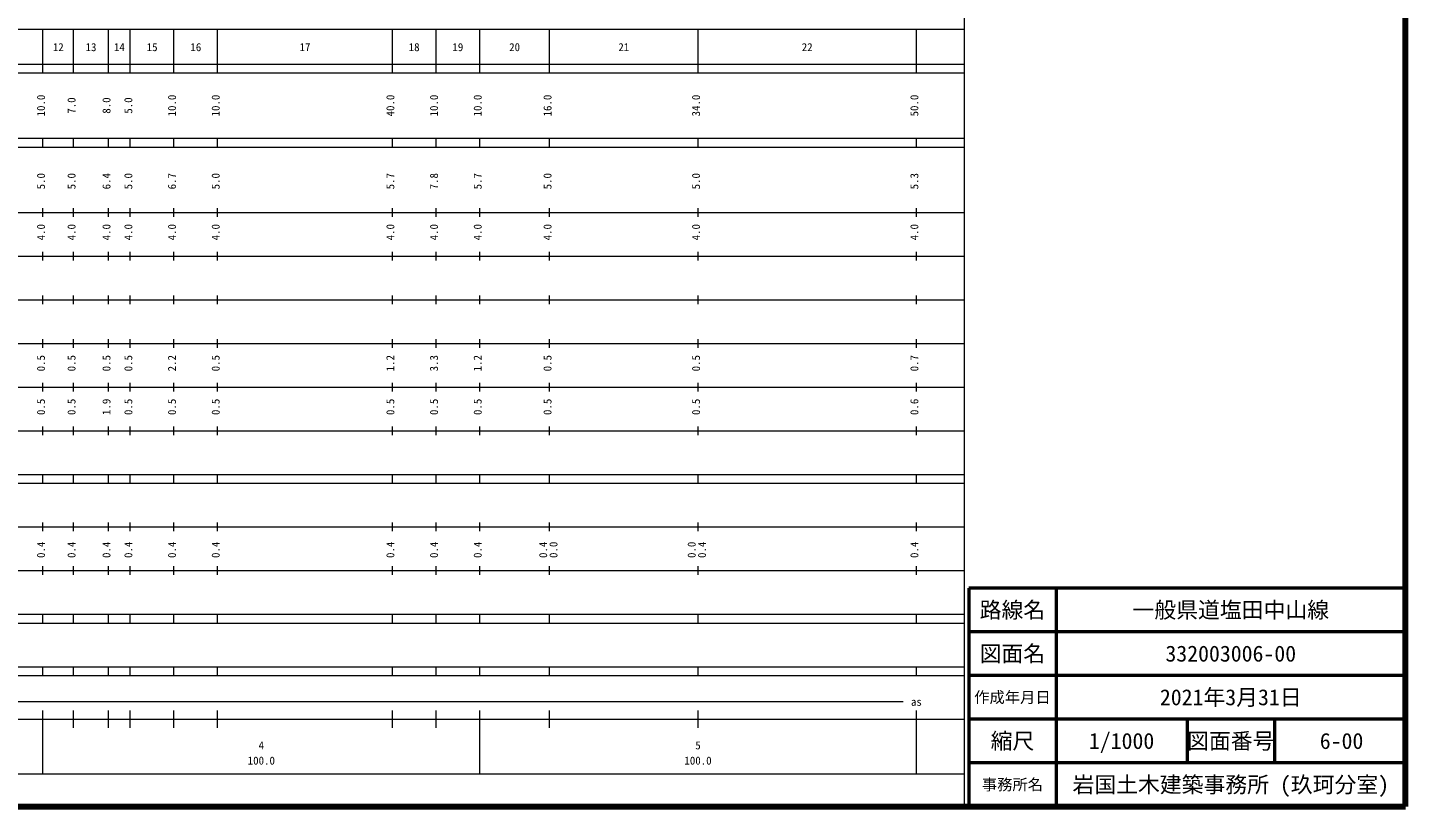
# Model space of a CAD drawing. Units: millimetres on the paper, enlarged 1000 times. Extents: x 40000 to 680000, y 20000 to 380000.
# Drawn here: x 364467 to 680000, y 20000 to 198357 of the extents above; entities that cross this region are included whole.
import ezdxf
from ezdxf.enums import TextEntityAlignment as Align

# ---------------------------------------------------------------- set-up
doc = ezdxf.new("R2010")
doc.units = ezdxf.units.MM
doc.header["$LTSCALE"] = 1000
for name, color, linetype, lineweight in [('M-TTL', 2, 'Continuous', 140), ('M-TTL-BAND', 7, 'Continuous', 13), ('M-TTL-FRAM', 2, 'Continuous', 50), ('M-TTL-LINE', 7, 'Continuous', 50)]:
    doc.layers.add(name, color=color, linetype=linetype, lineweight=lineweight)
doc.layers.add('M-TTL-TXT', color=7, linetype='Continuous')
doc.styles.add('ＭＳ ゴシック', font='')
doc.styles.get('ＭＳ ゴシック').set_extended_font_data('MS Gothic')

msp = doc.modelspace()

# ---------------------------------------------------------------- linework, layer by layer
at = {"layer": 'M-TTL'}
for p, q in [((680000, 20000), (680000, 380000)), ((40000, 20000), (680000, 20000))]:
    msp.add_line(p, q, dxfattribs=at)
at = {"layer": 'M-TTL-BAND'}
for p, q in [((579000, 20000), (579000, 370000)), ((68000, 198000), (579000, 198000)), ((368000, 188000), (368000, 198000)), ((375000, 188000), (375000, 198000)), ((383000, 188000), (383000, 198000)), ((388000, 188000), (388000, 198000)), ((398000, 188000), (398000, 198000)), ((408000, 188000), (408000, 198000)), ((448000, 188000), (448000, 198000)), ((458000, 188000), (458000, 198000)), ((468000, 188000), (468000, 198000)), ((484000, 188000), (484000, 198000)), ((518000, 188000), (518000, 198000)), ((568000, 188000), (568000, 198000)), ((40000, 190000), (579000, 190000)), ((40000, 188000), (579000, 188000)), ((40000, 173000), (579000, 173000)), ((40000, 171000), (579000, 171000)), ((368000, 171000), (368000, 173000)), ((375000, 171000), (375000, 173000)), ((383000, 171000), (383000, 173000)), ((388000, 171000), (388000, 173000)), ((398000, 171000), (398000, 173000)), ((408000, 171000), (408000, 173000)), ((448000, 171000), (448000, 173000)), ((458000, 171000), (458000, 173000)), ((468000, 171000), (468000, 173000)), ((484000, 171000), (484000, 173000)), ((518000, 171000), (518000, 173000)), ((568000, 171000), (568000, 173000)), ((40000, 156000), (579000, 156000)), ((368000, 155000), (368000, 157000)), ((375000, 155000), (375000, 157000)), ((383000, 155000), (383000, 157000)), ((388000, 155000), (388000, 157000)), ((398000, 155000), (398000, 157000)), ((408000, 155000), (408000, 157000)), ((448000, 155000), (448000, 157000)), ((458000, 155000), (458000, 157000)), ((468000, 155000), (468000, 157000)), ((484000, 155000), (484000, 157000)), ((518000, 155000), (518000, 157000)), ((568000, 155000), (568000, 157000)), ((46000, 146000), (579000, 146000)), ((368000, 145000), (368000, 147000)), ((375000, 145000), (375000, 147000)), ((383000, 145000), (383000, 147000)), ((388000, 145000), (388000, 147000)), ((398000, 145000), (398000, 147000)), ((408000, 145000), (408000, 147000)), ((448000, 145000), (448000, 147000)), ((458000, 145000), (458000, 147000)), ((468000, 145000), (468000, 147000)), ((484000, 145000), (484000, 147000)), ((518000, 145000), (518000, 147000)), ((568000, 145000), (568000, 147000)), ((52000, 136000), (579000, 136000)), ((368000, 135000), (368000, 137000)), ((375000, 135000), (375000, 137000)), ((383000, 135000), (383000, 137000)), ((388000, 135000), (388000, 137000)), ((398000, 135000), (398000, 137000)), ((408000, 135000), (408000, 137000)), ((448000, 135000), (448000, 137000)), ((458000, 135000), (458000, 137000)), ((468000, 135000), (468000, 137000)), ((484000, 135000), (484000, 137000)), ((518000, 135000), (518000, 137000)), ((568000, 135000), (568000, 137000)), ((368000, 125000), (368000, 127000)), ((375000, 125000), (375000, 127000)), ((383000, 125000), (383000, 127000)), ((388000, 125000), (388000, 127000)), ((398000, 125000), (398000, 127000)), ((408000, 125000), (408000, 127000)), ((448000, 125000), (448000, 127000)), ((458000, 125000), (458000, 127000)), ((468000, 125000), (468000, 127000)), ((484000, 125000), (484000, 127000)), ((518000, 125000), (518000, 127000)), ((568000, 125000), (568000, 127000)), ((46000, 126000), (579000, 126000)), ((368000, 115000), (368000, 117000)), ((375000, 115000), (375000, 117000)), ((383000, 115000), (383000, 117000)), ((388000, 115000), (388000, 117000)), ((398000, 115000), (398000, 117000)), ((408000, 115000), (408000, 117000)), ((448000, 115000), (448000, 117000)), ((458000, 115000), (458000, 117000)), ((468000, 115000), (468000, 117000)), ((484000, 115000), (484000, 117000)), ((518000, 115000), (518000, 117000)), ((568000, 115000), (568000, 117000)), ((52000, 116000), (579000, 116000)), ((46000, 106000), (579000, 106000)), ((368000, 105000), (368000, 107000)), ((375000, 105000), (375000, 107000)), ((383000, 105000), (383000, 107000)), ((388000, 105000), (388000, 107000)), ((398000, 105000), (398000, 107000)), ((408000, 105000), (408000, 107000)), ((448000, 105000), (448000, 107000)), ((458000, 105000), (458000, 107000)), ((468000, 105000), (468000, 107000)), ((484000, 105000), (484000, 107000)), ((518000, 105000), (518000, 107000)), ((568000, 105000), (568000, 107000)), ((40000, 96000), (579000, 96000)), ((368000, 94000), (368000, 96000)), ((375000, 94000), (375000, 96000)), ((383000, 94000), (383000, 96000)), ((388000, 94000), (388000, 96000)), ((398000, 94000), (398000, 96000)), ((408000, 94000), (408000, 96000)), ((448000, 94000), (448000, 96000)), ((458000, 94000), (458000, 96000)), ((468000, 94000), (468000, 96000)), ((484000, 94000), (484000, 96000)), ((518000, 94000), (518000, 96000)), ((568000, 94000), (568000, 96000)), ((40000, 94000), (579000, 94000)), ((49000, 84000), (579000, 84000)), ((368000, 83000), (368000, 85000)), ((375000, 83000), (375000, 85000)), ((383000, 83000), (383000, 85000)), ((388000, 83000), (388000, 85000)), ((398000, 83000), (398000, 85000)), ((408000, 83000), (408000, 85000)), ((448000, 83000), (448000, 85000)), ((458000, 83000), (458000, 85000)), ((468000, 83000), (468000, 85000)), ((484000, 83000), (484000, 85000)), ((518000, 83000), (518000, 85000)), ((568000, 83000), (568000, 85000)), ((40000, 74000), (579000, 74000)), ((368000, 73000), (368000, 75000)), ((375000, 73000), (375000, 75000)), ((383000, 73000), (383000, 75000)), ((388000, 73000), (388000, 75000)), ((398000, 73000), (398000, 75000)), ((408000, 73000), (408000, 75000)), ((448000, 73000), (448000, 75000)), ((458000, 73000), (458000, 75000)), ((468000, 73000), (468000, 75000)), ((484000, 73000), (484000, 75000)), ((518000, 73000), (518000, 75000)), ((568000, 73000), (568000, 75000)), ((40000, 64000), (579000, 64000)), ((368000, 62000), (368000, 64000)), ((375000, 62000), (375000, 64000)), ((383000, 62000), (383000, 64000)), ((388000, 62000), (388000, 64000)), ((398000, 62000), (398000, 64000)), ((408000, 62000), (408000, 64000)), ((448000, 62000), (448000, 64000)), ((458000, 62000), (458000, 64000)), ((468000, 62000), (468000, 64000)), ((484000, 62000), (484000, 64000)), ((518000, 62000), (518000, 64000)), ((568000, 62000), (568000, 64000)), ((40000, 62000), (579000, 62000)), ((40000, 52000), (579000, 52000)), ((368000, 50000), (368000, 52000)), ((375000, 50000), (375000, 52000)), ((383000, 50000), (383000, 52000)), ((388000, 50000), (388000, 52000)), ((398000, 50000), (398000, 52000)), ((408000, 50000), (408000, 52000)), ((448000, 50000), (448000, 52000)), ((458000, 50000), (458000, 52000)), ((468000, 50000), (468000, 52000)), ((484000, 50000), (484000, 52000)), ((518000, 50000), (518000, 52000)), ((568000, 50000), (568000, 52000)), ((40000, 50000), (579000, 50000)), ((71000, 44000), (565000, 44000)), ((368000, 27500), (368000, 42000)), ((375000, 38000), (375000, 42000)), ((383000, 38000), (383000, 42000)), ((388000, 38000), (388000, 42000)), ((398000, 38000), (398000, 42000)), ((408000, 38000), (408000, 42000)), ((448000, 38000), (448000, 42000)), ((458000, 38000), (458000, 42000)), ((468000, 27500), (468000, 42000)), ((484000, 38000), (484000, 42000)), ((518000, 38000), (518000, 42000)), ((568000, 27500), (568000, 42000)), ((40000, 40000), (579000, 40000)), ((68000, 27500), (579000, 27500))]:
    msp.add_line(p, q, dxfattribs=at)
at = {"layer": 'M-TTL-FRAM'}
for p, q in [((680000, 70000), (580000, 70000)), ((580000, 70000), (580000, 20000))]:
    msp.add_line(p, q, dxfattribs=at)
at = {"layer": 'M-TTL-LINE'}
for p, q in [((600000, 70000), (600000, 20000)), ((680000, 60000), (580000, 60000)), ((680000, 50000), (580000, 50000)), ((680000, 40000), (580000, 40000)), ((630000, 40000), (630000, 30000)), ((650000, 40000), (650000, 30000)), ((680000, 30000), (580000, 30000))]:
    msp.add_line(p, q, dxfattribs=at)

# ---------------------------------------------------------------- texts
at = {"layer": 'M-TTL-BAND', "style": 'ＭＳ ゴシック'}
for s, p in [('12', (371500, 192405)), ('13', (379000, 192405)), ('14', (385500, 192405)), ('15', (393000, 192405)), ('16', (403000, 192405)), ('17', (428000, 192405)), ('18', (453000, 192405)), ('19', (463000, 192405)), ('20', (476000, 192405)), ('21', (501000, 192405)), ('22', (543000, 192405)), ('as', (568000, 42500)), ('4', (418000, 32523)), ('5', (518000, 32523)), ('100.0', (418000, 29033)), ('100.0', (518000, 29033))]:
    msp.add_text(s, height=1833, dxfattribs=at).set_placement(p, align=Align.BOTTOM_CENTER)
for s, p in [('10.0', (369000, 180500)), ('7.0', (376000, 180500)), ('8.0', (384000, 180500)), ('5.0', (389000, 180500)), ('10.0', (399000, 180500)), ('10.0', (409000, 180500)), ('40.0', (449000, 180500)), ('10.0', (459000, 180500)), ('10.0', (469000, 180500)), ('16.0', (485000, 180500)), ('34.0', (519000, 180500)), ('50.0', (569000, 180500)), ('5.0', (369000, 163174)), ('5.0', (376000, 163174)), ('6.4', (384000, 163174)), ('5.0', (389000, 163174)), ('6.7', (399000, 163174)), ('5.0', (409000, 163174)), ('5.7', (449000, 163174)), ('7.8', (459000, 163174)), ('5.7', (469000, 163174)), ('5.0', (485000, 163174)), ('5.0', (519000, 163174)), ('5.3', (569000, 163174)), ('4.0', (369000, 151500)), ('4.0', (376000, 151500)), ('4.0', (384000, 151500)), ('4.0', (389000, 151500)), ('4.0', (399000, 151500)), ('4.0', (409000, 151500)), ('4.0', (449000, 151500)), ('4.0', (459000, 151500)), ('4.0', (469000, 151500)), ('4.0', (485000, 151500)), ('4.0', (519000, 151500)), ('4.0', (569000, 151500)), ('0.5', (369000, 121500)), ('0.5', (376000, 121500)), ('0.5', (384000, 121500)), ('0.5', (389000, 121500)), ('2.2', (399000, 121500)), ('0.5', (409000, 121500)), ('1.2', (449000, 121500)), ('3.3', (459000, 121500)), ('1.2', (469000, 121500)), ('0.5', (485000, 121500)), ('0.5', (519000, 121500)), ('0.7', (569000, 121500)), ('0.5', (369000, 111500)), ('0.5', (376000, 111500)), ('1.9', (384000, 111500)), ('0.5', (389000, 111500)), ('0.5', (399000, 111500)), ('0.5', (409000, 111500)), ('0.5', (449000, 111500)), ('0.5', (459000, 111500)), ('0.5', (469000, 111500)), ('0.5', (485000, 111500)), ('0.5', (519000, 111500)), ('0.6', (569000, 111500)), ('0.4', (369000, 78764)), ('0.4', (376000, 78764)), ('0.4', (384000, 78764)), ('0.4', (389000, 78764)), ('0.4', (399000, 78764)), ('0.4', (409000, 78764)), ('0.4', (449000, 78764)), ('0.4', (459000, 78764)), ('0.4', (469000, 78764)), ('0.4', (484000, 78764)), ('0.0', (486370, 78764)), ('0.0', (518000, 78764)), ('0.4', (520370, 78764)), ('0.4', (569000, 78764))]:
    msp.add_text(s, height=1833, rotation=90, dxfattribs=at).set_placement(p, align=Align.BOTTOM_CENTER)
at = {"layer": 'M-TTL-TXT', "style": 'ＭＳ ゴシック'}
for s, height, p in [('路線名', 3666, (590000, 65000)), ('路線名', 3666, (590000, 65000)), ('一般県道塩田中山線', 3666, (640000, 65000)), ('図面名', 3666, (590000, 55000)), ('図面名', 3666, (590000, 55000)), ('332003006-00', 3666, (640000, 55000)), ('2021年3月31日', 3666, (640000, 45000)), ('作成年月日', 2566, (590000, 45000)), ('作成年月日', 2566, (590000, 45000)), ('縮尺', 3666, (590000, 35000)), ('縮尺', 3666, (590000, 35000)), ('1/1000', 3666, (615000, 35000)), ('図面番号', 3666, (640000, 35000)), ('図面番号', 3666, (640000, 35000)), (' 6-00', 3666, (664125, 35000)), ('事務所名', 2566, (590000, 25000)), ('事務所名', 2566, (590000, 25000)), ('岩国土木建築事務所 (玖珂分室)', 3666, (640000, 25000))]:
    msp.add_text(s, height=height, dxfattribs=at).set_placement(p, align=Align.MIDDLE_CENTER)

doc.saveas('drawing.dxf')
